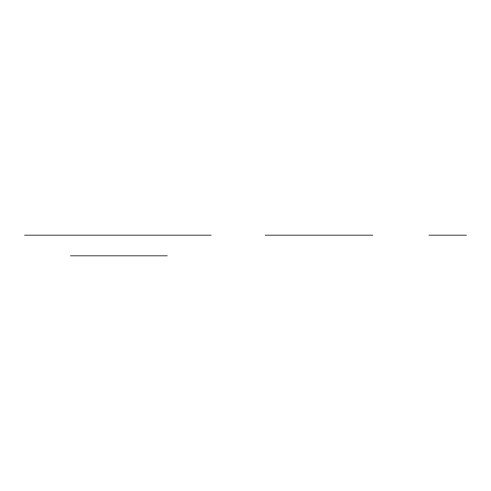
<?xml version="1.0" encoding="UTF-8"?>
<svg xmlns="http://www.w3.org/2000/svg" width="491" height="491" viewBox="0 0 491 491"><rect width="100%" height="100%" fill="white"/><g stroke="black" fill="none" stroke-linecap="round" stroke-linejoin="round"><path stroke-width="0.74" d="M24.556 235.158L211.167 235.158M265.195 235.158L372.816 235.158M428.95 235.158L466.45 235.158M70.477 255.842L167.302 255.842"/></g></svg>
